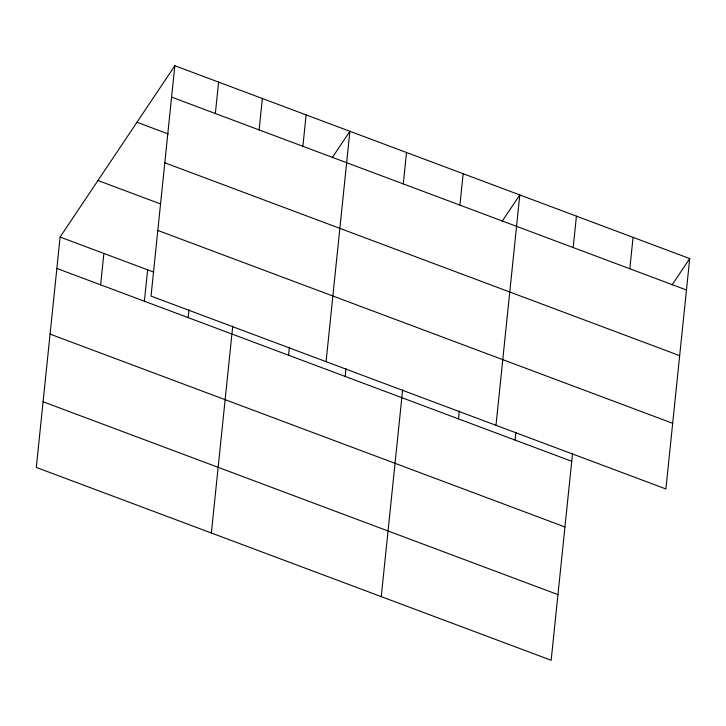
<?xml version="1.0" encoding="UTF-8"?>
<svg xmlns="http://www.w3.org/2000/svg" width="726" height="726" viewBox="0 0 726 726"><rect width="100%" height="100%" fill="white"/><g stroke="black" fill="none" stroke-linecap="round" stroke-linejoin="round"><path stroke-width="1.09" d="M174.83 65.721L151.026 296.099L665.896 488.952L689.7 258.574L174.83 65.721L60.104 237.048L36.3 467.426L551.17 660.279L572.542 453.451M100.624 284.837L103.872 253.438M144.392 301.236L147.632 269.827M188.152 317.625L188.96 309.775M215.35 113.519L218.599 82.111M211.357 532.993L232.728 326.165M259.118 129.909L262.358 98.509M302.878 146.298L306.127 114.899M288.549 355.232L289.365 347.382M326.083 361.666L349.887 131.288L332.218 157.678M345.186 376.449L346.003 368.599M403.275 183.905L406.524 152.505M381.259 596.636L402.631 389.808M459.912 205.122L463.161 173.723M458.46 418.875L459.268 411.025M495.985 425.309L519.798 194.931L502.129 221.321M515.097 440.092L515.905 432.242M573.186 247.548L576.426 216.148M629.823 268.765L633.063 237.366M672.031 284.964L689.7 258.574M171.59 97.121L686.451 289.983M136.978 122.258L168.232 133.965M164.802 162.787L679.672 355.64M97.965 180.511L160.482 203.924M157.814 230.432L672.675 423.294M60.104 237.048L153.885 272.177M56.864 268.448L571.725 461.3M50.076 334.105L564.946 526.967M43.088 401.759L557.949 594.621"/></g></svg>
